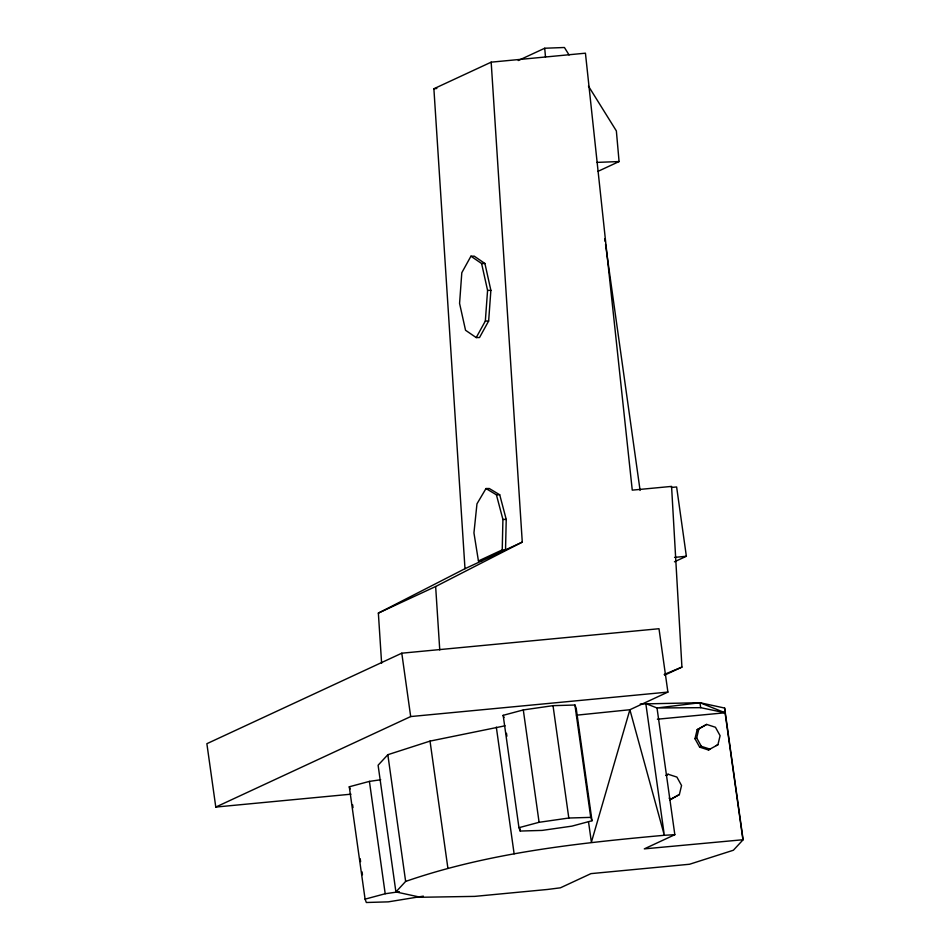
<?xml version="1.0" encoding="UTF-8"?>
<svg xmlns="http://www.w3.org/2000/svg" width="950" height="950" viewBox="0 0 950 950"><rect width="100%" height="100%" fill="white"/><g stroke="black" fill="none" stroke-linecap="round" stroke-linejoin="round"><path stroke-width="1.43" d="M478.432 560.963L502.229 549.908L502.918 519.436L496.411 494.808L485.996 488.549L476.971 503.832L473.943 532.891L478.432 560.963L481.733 560.928M485.996 488.549L489.298 488.514L499.712 494.772L506.231 519.401L505.531 549.872L502.229 549.908M476.211 337.582L485.331 321.064L487.576 290.391L481.603 263.53L470.939 256.203L461.807 272.721L459.574 303.394L465.536 330.256L476.211 337.582L479.512 337.547L488.644 321.029L490.877 290.356L484.916 263.494L474.24 256.168L470.939 256.203M679.357 794.58L669.881 799.781L679.357 794.58L681.554 785.508L676.899 777.076L668.111 774.238L666.401 775.034M694.984 738.708L697.181 729.636L706.658 724.422L715.445 727.261L720.1 735.692L717.903 744.764L708.427 749.966L699.639 747.127L694.984 738.708L696.694 737.913L698.891 728.84L706.658 724.422M505.067 725.8L430.029 741.107L387.838 754.704L378.1 765.225L395.912 891.931L420.553 897.275L474.715 896.384L547.639 889.449L560.429 887.811L590.959 873.632L689.546 864.251L733.388 850.238L743.126 839.729L724.624 708.059L699.972 702.715L640.276 703.998M395.912 891.931L405.638 881.422C488.787 852.649 577.149 843.244 664.323 835.276L674.832 834.694L657.02 707.976L645.822 703.606L664.323 835.276L629.886 709.733L667.898 692.087L658.991 628.722L401.791 653.196L206.874 743.696L215.781 807.061L350.989 794.188M665.891 775.497L668.111 774.238M381.615 663.29L378.361 613.106L464.989 568.694L522.274 542.106L491.174 62.166L585.438 53.188L632.261 490.141L671.567 486.4L681.922 667.09L664.608 675.141M378.361 613.106L435.646 586.518L522.274 542.106M464.989 568.694L433.889 88.754L491.174 62.166M518.237 60.527L544.718 48.236L564.431 47.5L569.074 54.969M597.894 171.404L619.079 161.559L616.36 130.922L588.454 86.094M674.453 561.794L686.363 556.261L676.626 486.958L671.377 487.457M215.781 807.061L410.685 716.561L667.898 692.087M697.181 729.636L698.891 728.84M699.639 747.127L701.349 746.344L710.137 749.182L708.427 749.966M716.193 745.56L717.903 744.764M674.832 834.694L644.302 848.873L743.126 839.729M664.169 674.488L681.922 667.09M503.168 715.326L523.296 709.935L553.019 705.66L574.94 705.019L576.211 708.379L592.004 820.741L571.876 826.144L542.141 830.407L520.22 831.048L518.961 827.688L503.168 715.326L504.011 717.571M423.356 896.147L388.265 901.859L366.344 902.5L365.085 899.139L349.291 786.778L369.419 781.387L380.736 779.76M518.961 827.688L539.089 822.296L568.812 818.021L590.734 817.38L592.004 820.741M365.085 899.139L385.201 893.748L399.368 891.706M724.624 708.059L725.076 712.773L699.972 702.715L657.02 707.976L700.672 707.667L725.076 712.773L742.888 839.491M576.472 715.196L629.886 709.733L591.387 842.211L588.525 821.821M433.889 88.754L436.834 88.469M674.559 557.389L686.363 556.261M657.388 719.209L725.076 712.773M596.968 162.391L619.079 161.559M481.603 263.53L484.916 263.494M487.576 290.391L490.877 290.356M485.331 321.064L488.644 321.029M496.411 494.808L499.712 494.772M502.918 519.436L506.231 519.401M669.073 798.178L671.591 798.986M696.694 737.913L701.349 746.344M349.291 786.778L350.134 789.023M699.972 702.715L700.672 707.667M604.711 238.628L605.126 241.561M605.542 244.482L640.098 490.438M574.94 705.019L590.734 817.38M553.019 705.66L568.812 818.021M523.296 709.935L539.089 822.296M506.481 733.281L506.896 736.203M519.816 828.139L520.22 831.048M496.316 727.118L514.128 853.824M430.029 741.107L447.842 867.825M401.791 653.196L410.685 716.561M387.838 754.704L405.638 881.422M369.419 781.387L385.201 893.748M352.604 804.733L353.02 807.654M360.192 858.729L360.608 861.638M362.045 871.851L362.449 874.772M544.718 48.236L545.502 57.059M435.646 586.518L439.755 649.978"/></g></svg>
